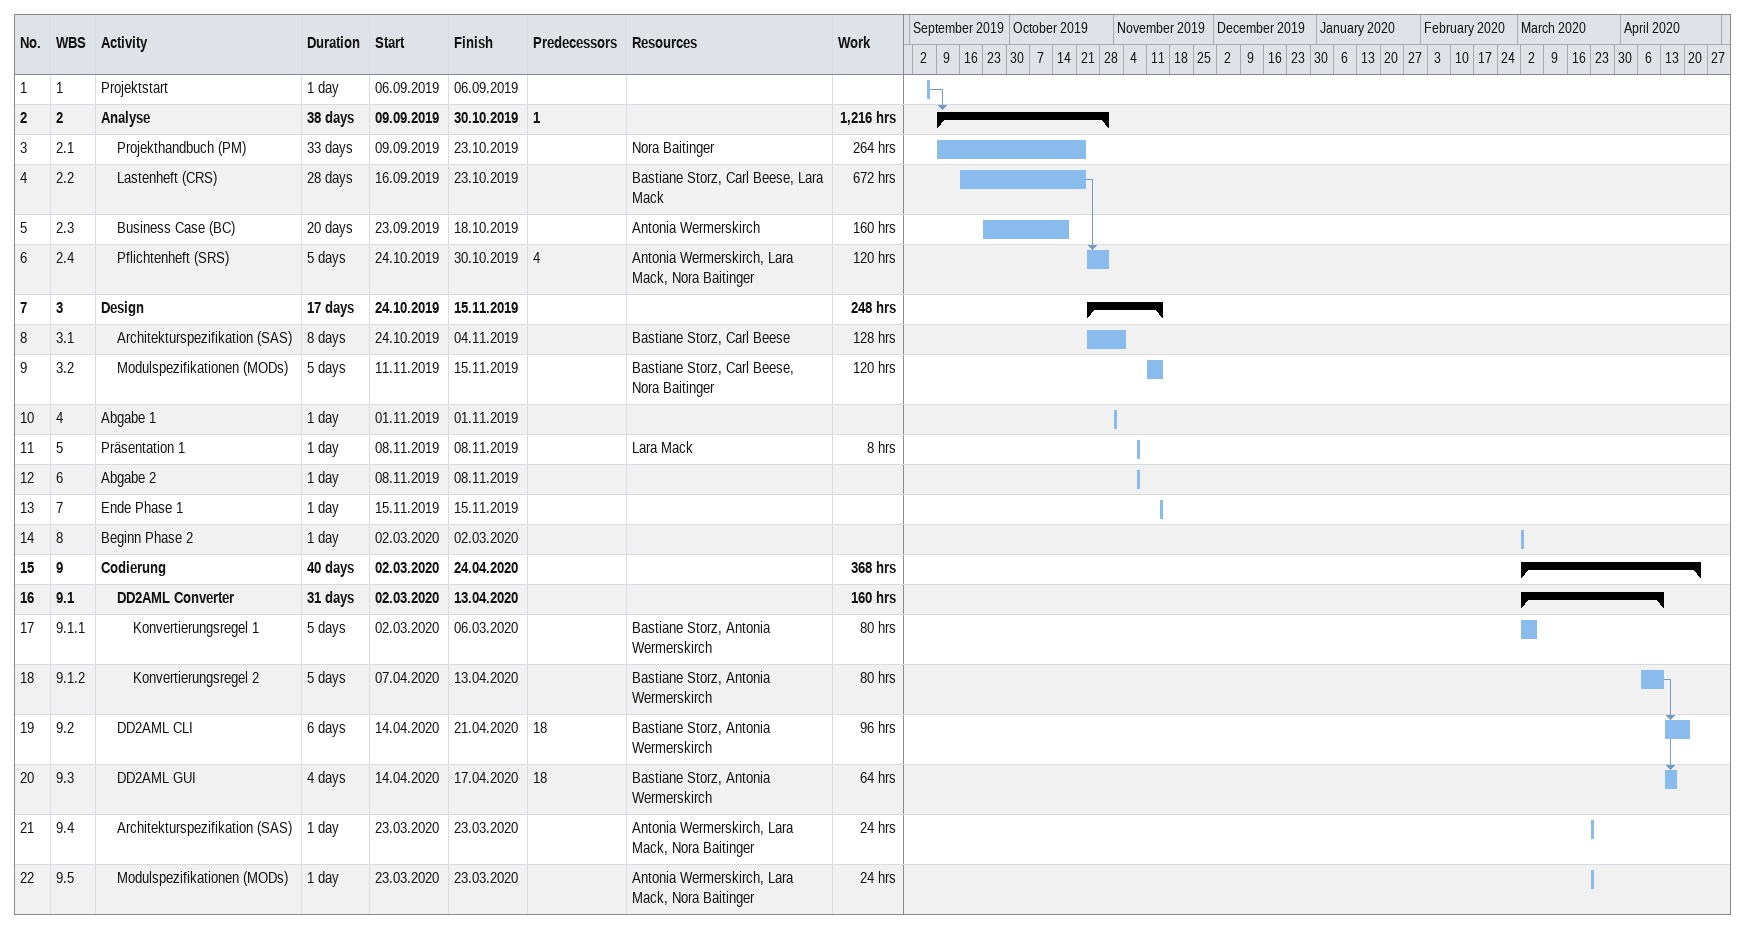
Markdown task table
| ID | WBS | Task | Duration | Start | Finish | Predecessors | Resources | Work (h) |
|---|---|---|---|---|---|---|---|---|
| 1 | 1 | Projektstart | 1d | 2019-09-06 | 2019-09-06 |  |  |  |
| 2 | 2 | **Analyse** | 38d | 2019-09-09 | 2019-10-30 | 1 |  | 1216 |
| 3 | 2.1 | Projekthandbuch (PM) | 33d | 2019-09-09 | 2019-10-23 |  | Nora Baitinger | 264 |
| 4 | 2.2 | Lastenheft (CRS) | 28d | 2019-09-16 | 2019-10-23 |  | Bastiane Storz, Carl Beese, Lara Mack | 672 |
| 5 | 2.3 | Business Case (BC) | 20d | 2019-09-23 | 2019-10-18 |  | Antonia Wermerskirch | 160 |
| 6 | 2.4 | Pflichtenheft (SRS) | 5d | 2019-10-24 | 2019-10-30 | 4 | Antonia Wermerskirch, Lara Mack, Nora Baitinger | 120 |
| 7 | 3 | **Design** | 17d | 2019-10-24 | 2019-11-15 |  |  | 248 |
| 8 | 3.1 | Architekturspezifikation (SAS) | 8d | 2019-10-24 | 2019-11-04 |  | Bastiane Storz, Carl Beese | 128 |
| 9 | 3.2 | Modulspezifikationen (MODs) | 5d | 2019-11-11 | 2019-11-15 |  | Bastiane Storz, Carl Beese, Nora Baitinger | 120 |
| 10 | 4 | Abgabe 1 | 1d | 2019-11-01 | 2019-11-01 |  |  |  |
| 11 | 5 | Präsentation 1 | 1d | 2019-11-08 | 2019-11-08 |  | Lara Mack | 8 |
| 12 | 6 | Abgabe 2 | 1d | 2019-11-08 | 2019-11-08 |  |  |  |
| 13 | 7 | Ende Phase 1 | 1d | 2019-11-15 | 2019-11-15 |  |  |  |
| 14 | 8 | Beginn Phase 2 | 1d | 2020-03-02 | 2020-03-02 |  |  |  |
| 15 | 9 | **Codierung** | 40d | 2020-03-02 | 2020-04-24 |  |  | 368 |
| 16 | 9.1 | **DD2AML Converter** | 31d | 2020-03-02 | 2020-04-13 |  |  | 160 |
| 17 | 9.1.1 | Konvertierungsregel 1 | 5d | 2020-03-02 | 2020-03-06 |  | Bastiane Storz, Antonia Wermerskirch | 80 |
| 18 | 9.1.2 | Konvertierungsregel 2 | 5d | 2020-04-07 | 2020-04-13 |  | Bastiane Storz, Antonia Wermerskirch | 80 |
| 19 | 9.2 | DD2AML CLI | 6d | 2020-04-14 | 2020-04-21 | 18 | Bastiane Storz, Antonia Wermerskirch | 96 |
| 20 | 9.3 | DD2AML GUI | 4d | 2020-04-14 | 2020-04-17 | 18 | Bastiane Storz, Antonia Wermerskirch | 64 |
| 21 | 9.4 | Architekturspezifikation (SAS) | 1d | 2020-03-23 | 2020-03-23 |  | Antonia Wermerskirch, Lara Mack, Nora Baitinger | 24 |
| 22 | 9.5 | Modulspezifikationen (MODs) | 1d | 2020-03-23 | 2020-03-23 |  | Antonia Wermerskirch, Lara Mack, Nora Baitinger | 24 |
